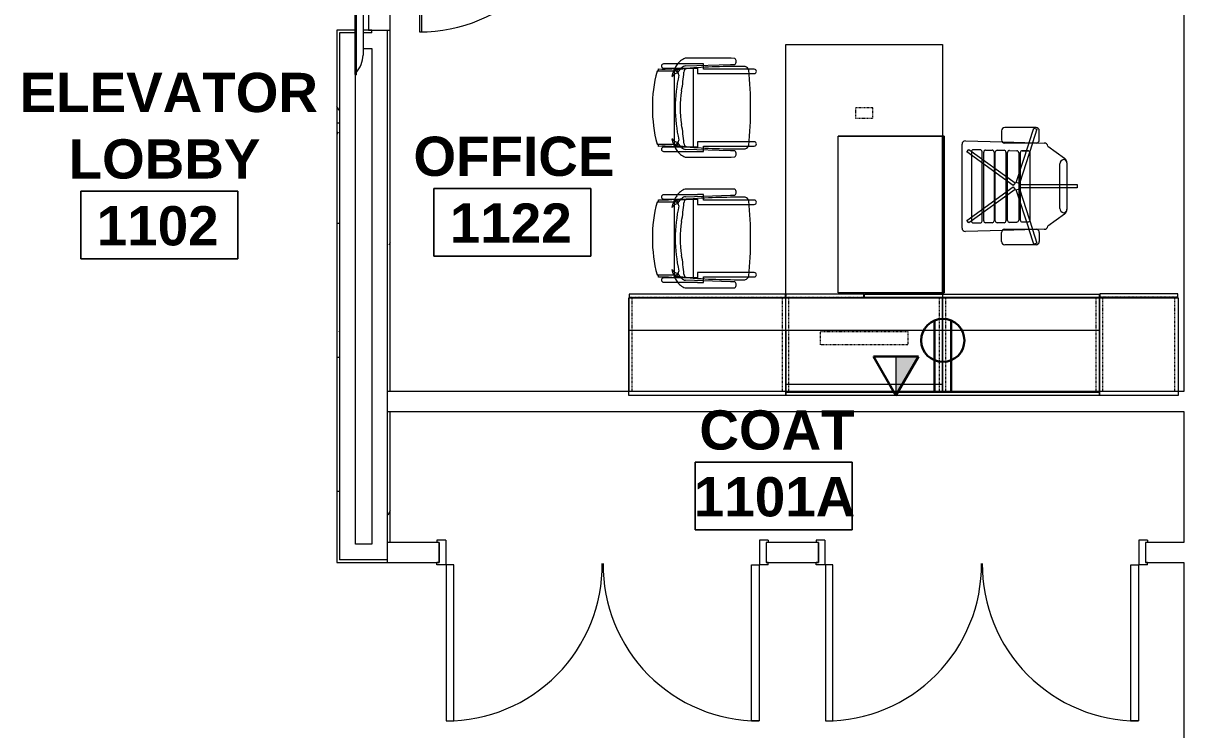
# Model space of a CAD drawing. Header units: inches. Extents: x -1221 to 179, y -822 to 880.
# Drawn here: x -548.1 to -281.9, y -47 to 115 of the extents above; entities that cross this region are included whole.
import ezdxf

# ---------------------------------------------------------------- set-up
doc = ezdxf.new("R2010")
doc.units = ezdxf.units.IN
doc.header["$MEASUREMENT"] = 0
doc.linetypes.add('X1$0$Dash', pattern=[0.25, 0.125, -0.125])
for name, color, linetype, lineweight in [('X1$0$A-ANNO-NOTE', 131, 'Continuous', 30), ('X1$0$A-AREA-IDEN', 2, 'Continuous', 9), ('X1$0$A-DOOR', 31, 'Continuous', 13), ('X1$0$A-DOOR-FRAM', 31, 'Continuous', 20), ('X1$0$A-WALL', 113, 'Continuous', 9), ('X1$0$A-WALL-PATT', 111, 'Continuous', 13), ('X1$0$I-FURN', 30, 'Continuous', 9), ('X1$0$I-FURN-PNLS', 30, 'X1$0$Dash', 9), ('X1$0$I-WALL', 2, 'Continuous', 9), ('X1$0$Q-SPCQ', 91, 'Continuous', 9)]:
    doc.layers.add(name, color=color, linetype=linetype, lineweight=lineweight)
doc.styles.add('X1$0$Swis721 Lt BT_B', font='', dxfattribs={"height": 9})
doc.styles.get('X1$0$Swis721 Lt BT_B').set_extended_font_data('Swis721 Lt BT', bold=True)
pattern_1 = [(0, (0, 0), (30.72, 7.68), [1.267, -21.773, 1.267, -21.773, -122.88]), (0, (0, 0), (30.72, 7.68), [-46.08, 1.267, -44.813, 1.267, -21.773, -53.76]), (0, (0, 0), (30.72, 7.68), [-115.2, 1.267, -14.093, 1.267, -37.133]), (120, (11.52, 3.84), (-22.01108, 22.7643), [1.267, -21.773, 1.267, -21.773, -122.88]), (120, (11.52, 3.84), (-22.01108, 22.7643), [-46.08, 1.267, -44.813, 1.267, -21.773, -53.76]), (120, (11.52, 3.84), (-22.01108, 22.7643), [-115.2, 1.267, -14.093, 1.267, -37.133]), (240, (15.36, 19.2), (-8.70892, -30.4443), [1.267, -21.773, 1.267, -21.773, -122.88]), (240, (15.36, 19.2), (-8.70892, -30.4443), [-46.08, 1.267, -44.813, 1.267, -21.773, -53.76]), (240, (15.36, 19.2), (-8.70892, -30.4443), [-115.2, 1.267, -14.093, 1.267, -37.133])]

# ---------------------------------------------------------------- blocks, each defined once
blk = doc.blocks.new('X1$0$Single Glass Door - 36_ x 84_-5046140-FIRST FLOOR POWER _ SIGNAL')
at = {"layer": 'X1$0$A-DOOR', "lineweight": 20}
for p, q in [((17.40625, 36.0625), (17.40625, 0.25)), ((17.90625, 36.0625), (17.40625, 36.0625)), ((17.90625, 0.25), (17.90625, 36.0625)), ((17.40625, 0.25), (17.90625, 0.25))]:
    blk.add_line(p, q, dxfattribs=at)
at = {"layer": 'X1$0$A-DOOR', "lineweight": 9}
blk.add_arc((17.90625, 0.25), 35.8125, 90, 180.5, dxfattribs=at)
blk = doc.blocks.new('X1$0$F - EXECUTIVE DESK 2 - F - EXECUTIVE DESK 2-V22-FIRST FLOOR POWER _ SIGNAL')
at = {"layer": 'X1$0$I-FURN'}
for p, q in [((23.5, -35.87), (23.5, -12)), ((23.5, -12), (23.5, -35.86)), ((23.5, -12), (59.5, -12)), ((23.5, -12), (59.5, -12)), ((59.5, -35.86), (59.5, -12)), ((59.5, -12), (59.5, -35.87)), ((23.5, -35.87), (23.5, -35.99)), ((23.5, -36), (23.5, -35.87)), ((23.5, -35.87), (23.5, -36)), ((23.5, -35.93), (23.5, -35.87)), ((59.5, -35.87), (23.5, -35.87)), ((59.5, -35.87), (23.5, -35.87)), ((23.5, -35.99), (23.5, -35.93)), ((23.5, -36), (23.5, -36.1)), ((23.5, -36.37), (23.5, -36)), ((23.5, -36.18), (23.5, -36)), ((23.5, -36.02), (23.5, -36.08)), ((23.5, -36.13), (23.5, -36.18)), ((23.5, -36.17), (23.5, -36.37)), ((23.5, -36.37), (59.5, -36.37)), ((59.5, -35.87), (59.5, -35.93)), ((59.5, -35.94), (59.5, -35.87)), ((59.5, -35.87), (59.5, -36)), ((59.5, -35.99), (59.5, -35.87)), ((59.5, -35.93), (59.5, -35.99)), ((59.5, -36), (59.5, -35.94)), ((59.5, -36), (59.5, -36.18)), ((59.5, -36), (59.5, -36.3)), ((59.5, -36.1), (59.5, -36)), ((59.5, -36.08), (59.5, -36.02)), ((59.5, -36.18), (59.5, -36.13)), ((59.5, -36.3), (59.5, -36.17)), ((59.5, -36.3), (59.5, -36.37)), ((59.5, -36.37), (59.5, -36.3)), ((37.84, -49.71), (37.6, -41.21)), ((38.35, -40.44), (57.65, -40.44)), ((39.56, -42.02), (40.16, -41.57)), ((47.26, -52.62), (39.56, -42.02)), ((40.16, -41.57), (47.86, -52.17)), ((48.14, -52.17), (55.84, -41.57)), ((56.44, -42.02), (48.74, -52.62)), ((55.84, -41.57), (56.44, -42.02)), ((58.4, -41.21), (58.16, -49.71)), ((39.55, -43.05), (39.55, -44.59)), ((39.55, -43.05), (39.55, -44.59)), ((55.91, -42.61), (39.99, -42.61)), ((55.91, -42.61), (39.99, -42.61)), ((39.99, -45.03), (55.9, -45.03)), ((39.99, -45.03), (55.9, -45.03)), ((56.35, -44.59), (56.35, -43.05)), ((56.35, -44.59), (56.35, -43.05)), ((39.61, -47.35), (39.61, -45.85)), ((39.61, -47.35), (39.61, -45.85)), ((40.06, -45.41), (55.82, -45.41)), ((40.06, -45.41), (55.82, -45.41)), ((55.82, -47.79), (40.06, -47.79)), ((55.82, -47.79), (40.06, -47.79)), ((56.26, -45.85), (56.26, -47.35)), ((56.26, -45.85), (56.26, -47.35)), ((34.54, -57.42), (34.54, -50.28)), ((35.28, -49.53), (37.36, -49.53)), ((38.06, -57.42), (37.84, -49.74)), ((38.11, -50.28), (38.11, -57.42)), ((39.61, -50.08), (39.61, -48.51)), ((39.61, -50.08), (39.61, -48.51)), ((40.06, -48.07), (55.78, -48.07)), ((40.06, -48.07), (55.78, -48.07)), ((55.78, -50.52), (40.06, -50.52)), ((55.78, -50.52), (40.06, -50.52)), ((56.22, -48.51), (56.22, -50.08)), ((56.22, -48.51), (56.22, -50.08)), ((57.9, -50.28), (57.9, -57.42)), ((58.16, -49.74), (57.94, -57.42)), ((60.72, -49.53), (58.64, -49.53)), ((61.47, -57.42), (61.47, -50.28)), ((38.11, -55.82), (47.17, -52.87)), ((39.76, -53.03), (39.68, -51.34)), ((39.68, -51.34), (39.76, -53.03)), ((40.12, -50.88), (55.75, -50.88)), ((40.12, -50.88), (55.75, -50.88)), ((47.17, -52.87), (47.41, -53.59)), ((47.86, -52.17), (47.26, -52.62)), ((48.74, -52.62), (48.14, -52.17)), ((48.6, -53.59), (48.83, -52.87)), ((48.83, -52.87), (57.9, -55.82)), ((56.19, -51.34), (56.11, -53.03)), ((56.19, -51.34), (56.11, -53.03)), ((34.71, -56.92), (38.01, -55.85)), ((38.01, -55.85), (38.11, -55.82)), ((47.41, -53.59), (38.15, -56.6)), ((39.8, -54.24), (39.84, -55.66)), ((39.8, -54.24), (39.84, -55.66)), ((55.67, -53.45), (40.2, -53.45)), ((55.67, -53.45), (40.2, -53.45)), ((55.67, -53.79), (40.24, -53.79)), ((40.24, -53.79), (55.67, -53.79)), ((47.63, -53.75), (48.38, -53.75)), ((47.63, -64.52), (47.63, -53.75)), ((48.38, -53.75), (48.38, -64.52)), ((57.85, -56.6), (48.6, -53.59)), ((56.07, -55.66), (56.11, -54.24)), ((56.11, -54.24), (56.07, -55.66)), ((57.9, -55.82), (57.99, -55.85)), ((57.99, -55.85), (61.29, -56.92)), ((34.95, -57.64), (34.71, -56.92)), ((38.04, -56.63), (34.95, -57.64)), ((37.36, -58.17), (35.28, -58.17)), ((38.11, -56.61), (38.04, -56.63)), ((38.06, -57.65), (38.06, -57.47)), ((38.11, -59.31), (38.06, -57.65)), ((40.28, -56.09), (55.63, -56.09)), ((40.28, -56.09), (55.63, -56.09)), ((57.94, -57.65), (57.89, -59.31)), ((57.96, -56.63), (57.9, -56.61)), ((57.94, -57.47), (57.94, -57.65)), ((61.06, -57.64), (57.96, -56.63)), ((58.64, -58.17), (60.72, -58.17)), ((61.29, -56.92), (61.06, -57.64)), ((41.56, -63.98), (38.81, -60.13)), ((57.19, -60.13), (54.44, -63.98)), ((42.87, -62.9), (53.13, -62.9)), ((53.31, -64.52), (42.69, -64.52)), ((53.27, -64.52), (42.73, -64.52)), ((47.63, -66.85), (47.63, -64.52)), ((48.38, -64.52), (48.38, -66.85)), ((48.38, -66.85), (47.63, -66.85))]:
    blk.add_line(p, q, dxfattribs=at)
for centre, radius, start, end in [((38.35, -41.19), 0.75, 90, 181.6253), ((57.65, -41.19), 0.75, 358.3747, 90), ((35.28, -50.28), 0.746, 90, 180), ((37.36, -50.28), 0.746, 0, 90), ((58.64, -50.28), 0.746, 90, 180), ((60.72, -50.28), 0.746, 0, 90), ((35.28, -57.42), 0.746, 180, 270), ((37.36, -57.42), 0.746, 270, 0), ((58.64, -57.42), 0.746, 180, 270), ((60.72, -57.42), 0.746, 270, 0), ((38.97, -59.29), 0.861, 181.6253, 259.2912), ((57.03, -59.29), 0.861, 280.7088, 358.3747), ((42.87, -63.87), 0.972, 90, 170), ((42.73, -63.71), 0.819, 180, 270), ((53.13, -63.87), 0.972, 10, 90), ((53.27, -63.71), 0.819, 270, 0), ((42.72, -63.02), 1.5, 219.5448, 268.6344), ((53.28, -63.02), 1.5, 271.3656, 320.4552)]:
    blk.add_arc(centre, radius, start, end, dxfattribs=at)
for centre, major_axis, ratio, start_param, end_param in [((39.99, -43.05), (0.441, 0), 0.994522, 1.570796, 3.141593), ((39.99, -43.05), (0.441, 0), 0.994522, 1.570796, 3.141593), ((39.99, -44.59), (0.441, 0), 0.994522, 3.141593, 4.712389), ((39.99, -44.59), (-0.441, 0), 0.994522, 0, 1.570796), ((55.9, -44.59), (-0.442, 0), 0.994522, 1.570796, 3.141593), ((55.9, -44.59), (-0.442, 0), 0.994522, 1.570796, 3.141593), ((55.91, -43.05), (0.441, 0), 0.994522, 0, 1.570796), ((55.91, -43.05), (0.441, 0), 0.994522, 0, 1.570796), ((40.06, -45.85), (0.441, 0), 0.999591, 1.570796, 3.141593), ((40.06, -45.85), (0.441, 0), 0.999591, 1.570796, 3.141593), ((40.06, -47.35), (0.441, 0), 0.999591, 3.141593, 4.712389), ((40.06, -47.35), (-0.441, 0), 0.999591, 0, 1.570796), ((55.82, -45.85), (0.441, 0), 0.999591, 0, 1.570796), ((55.82, -45.85), (-0.441, 0), 0.999591, 3.141593, 4.712389), ((55.82, -47.35), (0.441, 0), 0.999591, 4.712389, 6.283185), ((55.82, -47.35), (0.441, 0), 0.999591, 4.712389, 6.283185), ((40.06, -48.51), (0.441, 0), 0.999403, 1.570796, 3.141593), ((40.06, -48.51), (0.441, 0), 0.999403, 1.570796, 3.141593), ((40.06, -50.08), (0.441, 0), 0.999403, 3.141593, 4.712389), ((40.06, -50.08), (0.441, 0), 0.999403, 3.141593, 4.712389), ((55.78, -48.51), (0.441, 0), 0.999403, 0, 1.570796), ((55.78, -48.51), (0.441, 0), 0.999403, 0, 1.570796), ((55.78, -50.08), (0.441, 0), 0.999403, 4.712389, 6.283185), ((55.78, -50.08), (0.441, 0), 0.999403, 4.712389, 6.283185), ((40.12, -51.32), (0.441, 0), 0.998574, 1.570796, 3.191177), ((40.12, -51.32), (0.441, 0), 0.998574, 2.380987, 3.191177), ((40.2, -53.01), (0.441, 0), 0.998574, 3.191177, 4.712389), ((40.2, -53.01), (0.441, 0), 0.998574, 3.191177, 4.712389), ((40.12, -51.32), (0.441, 0), 0.998574, 1.570796, 2.380987), ((55.67, -53.01), (0.441, 0), 0.998574, 4.712389, 6.233601), ((55.67, -53.01), (0.441, 0), 0.998574, 4.712389, 6.233601), ((55.75, -51.32), (0.441, 0), 0.998574, 6.233601, 7.853982), ((55.75, -51.32), (0.441, 0), 0.998574, 6.233601, 7.853982), ((40.24, -54.23), (0.441, 0), 0.99965, 1.570796, 3.16704), ((40.24, -54.23), (0.441, 0), 0.99965, 1.570796, 3.16704), ((40.28, -55.65), (0.441, 0), 0.99965, 3.16704, 4.712389), ((40.28, -55.65), (0.441, 0), 0.99965, 3.16704, 4.712389), ((55.63, -55.65), (0.441, 0), 0.99965, 4.712389, 6.257738), ((55.63, -55.65), (0.441, 0), 0.99965, 4.712389, 6.257738), ((55.67, -54.23), (0.441, 0), 0.99965, 6.257738, 7.853982), ((55.67, -54.23), (0.441, 0), 0.99965, 6.257738, 7.853982)]:
    blk.add_ellipse(centre, major_axis=major_axis, ratio=ratio, start_param=start_param, end_param=end_param, dxfattribs=at)
at = {"layer": 'X1$0$I-FURN-PNLS', "linetype": 'Continuous'}
for p, q in [((0, 36), (15, 36)), ((0, 0), (0, 36)), ((0.9, 36), (15, 36)), ((15, 36), (0.9, 36)), ((15, 36), (22.38, 36)), ((22.38, 36), (15, 36)), ((15, 36), (15, 0)), ((22.38, 36), (22.38, 0)), ((22.38, 0), (22.38, 36)), ((22.5, 35.94), (22.5, 0.06)), ((23.25, 35.94), (22.5, 35.94)), ((23.25, 0.06), (23.25, 35.94)), ((0, 0), (0.75, 0)), ((0, -72), (0, 0)), ((15, 0), (0, 0)), ((0.75, 0), (0.75, -72)), ((0.9, 0), (2.5, 0)), ((2.5, -36), (2.5, 0)), ((2.5, 0), (15, 0)), ((2.5, 0), (15, 0)), ((15, 0), (80.5, 0)), ((15, 0), (22.38, 0)), ((22.38, 0), (22.38, -36)), ((22.5, 0.06), (23.25, 0.06)), ((80.5, 0), (80.5, -36)), ((0, 0), (15, 0)), ((0, -72), (0, 0)), ((0.9, 0), (2.5, 0)), ((2.5, 0), (15, 0)), ((15, 0), (15, -72)), ((15, 0), (22.38, 0)), ((22.38, 0), (22.38, -36)), ((23.25, -0.06), (22.5, -0.06)), ((22.5, -0.06), (22.5, -17.94)), ((23.25, -17.94), (23.25, -0.06)), ((23.5, -36.37), (23.5, -12)), ((23.5, -12), (59.5, -12)), ((59.5, -12), (59.5, -36.37)), ((22.5, -17.94), (23.25, -17.94)), ((22.5, -18.06), (23.25, -18.06)), ((22.5, -35.94), (22.5, -18.06)), ((23.25, -18.06), (23.25, -35.94)), ((0.9, -36), (2.5, -36)), ((2.5, -36), (0.9, -36)), ((15, -36), (2.5, -36)), ((2.5, -36), (15, -36)), ((15, -36), (2.5, -36)), ((80.5, -36), (15, -36)), ((15, -36), (22.38, -36)), ((22.38, -36), (15, -36)), ((22.38, -36), (22.38, -72)), ((22.38, -36), (22.38, -72)), ((23.25, -35.94), (22.5, -35.94)), ((22.5, -36.06), (23.25, -36.06)), ((22.5, -71.94), (22.5, -36.06)), ((23.25, -36.06), (23.25, -71.94)), ((59.5, -36.37), (23.5, -36.37)), ((15, -72), (0, -72)), ((0.75, -72), (0, -72)), ((0, -72), (22.38, -72)), ((0, -90), (0, -72)), ((15, -72), (0.9, -72)), ((15, -72), (0.9, -72)), ((22.38, -72), (15, -72)), ((22.38, -72), (15, -72)), ((22.38, -72), (22.38, -90)), ((23.25, -71.94), (22.5, -71.94)), ((23.28, -72.06), (22.53, -72.06)), ((22.53, -72.06), (22.53, -89.94)), ((23.28, -89.94), (23.28, -72.06)), ((22.38, -90), (0, -90)), ((22.53, -89.94), (23.28, -89.94))]:
    blk.add_line(p, q, dxfattribs=at)
at = {"layer": 'X1$0$I-FURN-PNLS'}
for p, q in [((0.9, 35.25), (15, 35.25)), ((15, 35.25), (22.38, 35.25)), ((22.38, 0), (22.38, 36)), ((22.5, 0.06), (22.5, 35.94)), ((0.9, 0.75), (15, 0.75)), ((15, 0.75), (22.38, 0.75)), ((22.38, 0), (22.38, -36)), ((0.9, -0.75), (2.5, -0.75)), ((2.5, -0.75), (15, -0.75)), ((15, -0.75), (22.38, -0.75)), ((22.5, -17.94), (22.5, -0.06)), ((11.63, -8), (14.63, -8)), ((11.63, -28), (11.63, -8)), ((14.63, -8), (14.63, -28)), ((22.5, -18.06), (22.5, -35.94)), ((63.57, -16.03), (63.57, -19.97)), ((65.93, -16.03), (63.57, -16.03)), ((65.93, -19.97), (65.93, -16.03)), ((63.57, -19.97), (65.93, -19.97)), ((14.63, -28), (11.63, -28)), ((0.9, -35.25), (2.5, -35.25)), ((0.9, -36.75), (15, -36.75)), ((2.5, -35.25), (15, -35.25)), ((15, -35.25), (22.38, -35.25)), ((15, -36.75), (22.38, -36.75)), ((22.38, -36), (22.38, -72)), ((22.5, -36.06), (22.5, -71.94)), ((0.9, -71.25), (15, -71.25)), ((15, -71.25), (22.38, -71.25)), ((0.9, -72.75), (22.38, -72.75)), ((22.53, -89.94), (22.53, -72.06)), ((0.9, -89.25), (22.38, -89.25))]:
    blk.add_line(p, q, dxfattribs=at)
blk = doc.blocks.new('X1$0$F-Haworth_Chair_X99-Seminar - X99 Seminar Chair with Glides-V23-FIRST FLOOR POWER _ SIGNAL')
at = {"layer": 'X1$0$I-FURN'}
for p, q in [((-8.34, 11.52), (-8.42, 7.57)), ((-8.42, 7.57), (-8.34, 11.37)), ((8.42, 7.57), (8.34, 11.52)), ((8.34, 11.37), (8.42, 7.57)), ((-10.04, 10.02), (-10.04, 6.81)), ((-9.04, 7.4), (-9.04, 10.02)), ((-7.18, 7.99), (-7.21, 8.13)), ((7.21, 8.13), (7.18, 7.99)), ((9.04, 10.02), (9.04, 7.4)), ((10.04, 6.81), (10.04, 10.02)), ((-10.04, 6.81), (-10.04, 5)), ((-9.13, 5.92), (-8.07, 6.77)), ((-9.04, 5.99), (-9.04, 7.4)), ((-9.04, 3.62), (-9.04, 5.99)), ((-8.75, 6.22), (-8.88, 4.99)), ((-8.68, 6.87), (-8.75, 6.22)), ((-8.62, 7.42), (-8.68, 6.87)), ((-8.6, 7.6), (-8.62, 7.43)), ((-8.61, 6.81), (-8.23, 6.95)), ((-8.49, 7.6), (-8.56, 7.6)), ((-7.65, 7.6), (-8.4, 7.6)), ((-8.03, 6.81), (-7.95, 6.87)), ((7.65, 7.6), (-7.65, 7.6)), ((8.4, 7.6), (7.65, 7.6)), ((7.95, 6.87), (8.03, 6.81)), ((8.07, 6.77), (9.13, 5.92)), ((8.23, 6.95), (8.61, 6.81)), ((8.56, 7.6), (8.49, 7.6)), ((8.62, 7.43), (8.6, 7.6)), ((8.68, 6.87), (8.62, 7.42)), ((8.75, 6.22), (8.68, 6.87)), ((8.88, 4.99), (8.75, 6.22)), ((9.04, 7.4), (9.04, 5.99)), ((9.04, 5.99), (9.04, 3.62)), ((10.04, 5), (10.04, 6.81)), ((-11.32, 5.06), (-11.32, -5.48)), ((-10.04, 4.99), (-10.04, 2.27)), ((-9.92, -5.36), (-9.57, 4.97)), ((-8.9, 4.8), (-9.07, 3.2)), ((-9.07, 3.2), (-9.07, 3.12)), ((-9.07, 3.12), (9.07, 3.12)), ((-9.04, 3.43), (-9.04, 3.62)), ((-9.04, 3.12), (-9.04, 3.43)), ((-9.04, 2.27), (-9.04, 3.12)), ((-8.88, 4.99), (-8.89, 4.91)), ((8.89, 4.91), (8.88, 4.99)), ((9.07, 3.2), (8.9, 4.8)), ((9.04, 3.62), (9.04, 3.43)), ((9.04, 3.43), (9.04, 3.12)), ((9.04, 3.12), (9.04, 2.27)), ((9.07, 3.12), (9.07, 3.2)), ((9.57, 4.97), (9.92, -5.36)), ((10.04, 2.27), (10.04, 4.99)), ((11.32, -5.48), (11.32, 5.06)), ((-10.04, 2.27), (-10.07, 2.27)), ((-10.07, 2.27), (-10.07, 0.89)), ((-10.07, 0.89), (-9.71, 0.89)), ((-9.71, 0.89), (-9.2, 0.89)), ((-9.2, 0.89), (-8.82, 0.89)), ((-7.83, 2.27), (-9.04, 2.27)), ((-8.82, 0.89), (-8.82, -9.44)), ((-7.83, -9.57), (-7.83, 2.27)), ((9.04, 2.27), (7.83, 2.27)), ((7.83, 2.27), (7.83, -9.57)), ((8.82, 0.89), (9.2, 0.89)), ((8.82, -9.44), (8.82, 0.89)), ((9.2, 0.89), (9.71, 0.89)), ((9.71, 0.89), (10.07, 0.89)), ((10.07, 2.27), (10.04, 2.27)), ((10.07, 0.89), (10.07, 2.27)), ((-11.32, -5.48), (-11.3, -6.32)), ((-9.92, -6.36), (-9.92, -5.36)), ((9.92, -5.36), (9.92, -6.36)), ((11.3, -6.32), (11.32, -5.48)), ((-8.82, -9.44), (-8.82, -10.78)), ((-7.83, -10.78), (-7.83, -9.57)), ((7.83, -9.57), (7.83, -10.78)), ((8.82, -10.78), (8.82, -9.44))]:
    blk.add_line(p, q, dxfattribs=at)
for centre, radius, start, end in [((-36.06, 10.03), 27.2, 355.9857, 2.5118), ((0, -20.73), 33.17, 104.5766, 105.5522), ((0, -20.29), 32.89, 75.3075, 104.696), ((0, -20.73), 33.17, 74.4478, 75.4234), ((36.06, 10.03), 27.2, 177.4882, 184.0143), ((-9.54, 10.02), 0.498, 360, 180), ((-5.2, 7.86), 3.74, 175.9857, 189.9064), ((-4.71, -1.15), 9.61, 105.0666, 112.7369), ((-6.55, 6.76), 1.38, 117.0503, 145.9813), ((6.55, 6.76), 1.38, 34.0187, 62.9497), ((4.71, -1.15), 9.61, 67.2631, 74.9334), ((5.2, 7.86), 3.74, 350.0936, 4.0143), ((9.54, 10.02), 0.498, 360, 180), ((-7.87, 3.92), 3.63, 121.9522, 161.8211), ((-4.71, -1.15), 9.61, 116.0036, 121.9522), ((-8.18, 4.9), 1.39, 132.8922, 177.1987), ((-8.24, 4.59), 0.763, 84.2338, 165.7662), ((-4.71, -1.15), 9.61, 113.5094, 116.0036), ((-8.28, 7.33), 0.613, 189.9064, 237.4573), ((-4.71, -1.15), 9.61, 112.927, 113.3607), ((-7.37, 7.55), 1.05, 178.8214, 214.7998), ((-7.37, 7.55), 1.05, 178.8214, 264.0446), ((-11.32, 48.08), 42.84, 274.2301, 280.0233), ((-6.55, 6.76), 1.38, 147.5752, 174.9122), ((0, -26.49), 33.83, 77.2285, 102.7715), ((0, -15.97), 22.19, 79.9767, 100.0233), ((11.32, 48.08), 42.84, 259.9767, 265.7699), ((7.37, 7.55), 1.05, 275.9554, 1.1786), ((6.55, 6.76), 1.38, 5.0878, 32.4248), ((8.24, 4.59), 0.763, 14.2338, 95.7662), ((7.37, 7.55), 1.05, 325.2002, 1.1786), ((4.71, -1.15), 9.61, 66.6393, 67.073), ((4.71, -1.15), 9.61, 63.9964, 66.4906), ((8.28, 7.33), 0.613, 302.5427, 350.0936), ((4.71, -1.15), 9.61, 58.0478, 63.9964), ((8.18, 4.9), 1.39, 2.8013, 47.1078), ((7.87, 3.92), 3.63, 18.1789, 58.0478), ((144.06, -7.32), 153.52, 175.4787, 180.5251), ((-144.06, -7.32), 153.52, 359.4749, 4.5213), ((-10.58, -5.68), 0.956, 221.8901, 314.1099), ((10.58, -5.68), 0.956, 225.8901, 318.1099), ((-8.21, -8.28), 1.31, 200.0433, 249.9567), ((0, 75.01), 84.96, 264.1475, 275.8525), ((8.21, -8.28), 1.31, 290.0433, 339.9567), ((-8.32, -10.78), 0.495, 180, 360), ((8.32, -10.78), 0.495, 180, 360)]:
    blk.add_arc(centre, radius, start, end, dxfattribs=at)
blk = doc.blocks.new('X1$0$F-Haworth_Chair_X99-Seminar - X99 Seminar Chair with Glides-V24-FIRST FLOOR POWER _ SIGNAL')
at = {"layer": 'X1$0$I-FURN'}
for p, q in [((-8.34, 11.52), (-8.42, 7.57)), ((-8.42, 7.57), (-8.34, 11.37)), ((8.42, 7.57), (8.34, 11.52)), ((8.34, 11.37), (8.42, 7.57)), ((-10.04, 10.02), (-10.04, 6.81)), ((-9.04, 7.4), (-9.04, 10.02)), ((-7.18, 7.99), (-7.21, 8.13)), ((7.21, 8.13), (7.18, 7.99)), ((9.04, 10.02), (9.04, 7.4)), ((10.04, 6.81), (10.04, 10.02)), ((-10.04, 6.81), (-10.04, 5)), ((-9.13, 5.92), (-8.07, 6.77)), ((-9.04, 5.99), (-9.04, 7.4)), ((-9.04, 3.62), (-9.04, 5.99)), ((-8.75, 6.22), (-8.88, 4.99)), ((-8.68, 6.87), (-8.75, 6.22)), ((-8.62, 7.42), (-8.68, 6.87)), ((-8.6, 7.6), (-8.62, 7.43)), ((-8.61, 6.81), (-8.23, 6.95)), ((-8.49, 7.6), (-8.56, 7.6)), ((-7.65, 7.6), (-8.4, 7.6)), ((-8.03, 6.81), (-7.95, 6.87)), ((7.65, 7.6), (-7.65, 7.6)), ((8.4, 7.6), (7.65, 7.6)), ((7.95, 6.87), (8.03, 6.81)), ((8.07, 6.77), (9.13, 5.92)), ((8.23, 6.95), (8.61, 6.81)), ((8.56, 7.6), (8.49, 7.6)), ((8.62, 7.43), (8.6, 7.6)), ((8.68, 6.87), (8.62, 7.42)), ((8.75, 6.22), (8.68, 6.87)), ((8.88, 4.99), (8.75, 6.22)), ((9.04, 7.4), (9.04, 5.99)), ((9.04, 5.99), (9.04, 3.62)), ((10.04, 5), (10.04, 6.81)), ((-11.32, 5.06), (-11.32, -5.48)), ((-10.04, 4.99), (-10.04, 2.27)), ((-9.92, -5.36), (-9.57, 4.97)), ((-8.9, 4.8), (-9.07, 3.2)), ((-9.07, 3.2), (-9.07, 3.12)), ((-9.07, 3.12), (9.07, 3.12)), ((-9.04, 3.43), (-9.04, 3.62)), ((-9.04, 3.12), (-9.04, 3.43)), ((-9.04, 2.27), (-9.04, 3.12)), ((-8.88, 4.99), (-8.89, 4.91)), ((8.89, 4.91), (8.88, 4.99)), ((9.07, 3.2), (8.9, 4.8)), ((9.04, 3.62), (9.04, 3.43)), ((9.04, 3.43), (9.04, 3.12)), ((9.04, 3.12), (9.04, 2.27)), ((9.07, 3.12), (9.07, 3.2)), ((9.57, 4.97), (9.92, -5.36)), ((10.04, 2.27), (10.04, 4.99)), ((11.32, -5.48), (11.32, 5.06)), ((-10.04, 2.27), (-10.07, 2.27)), ((-10.07, 2.27), (-10.07, 0.89)), ((-10.07, 0.89), (-9.71, 0.89)), ((-9.71, 0.89), (-9.2, 0.89)), ((-9.2, 0.89), (-8.82, 0.89)), ((-7.83, 2.27), (-9.04, 2.27)), ((-8.82, 0.89), (-8.82, -9.44)), ((-7.83, -9.57), (-7.83, 2.27)), ((9.04, 2.27), (7.83, 2.27)), ((7.83, 2.27), (7.83, -9.57)), ((8.82, 0.89), (9.2, 0.89)), ((8.82, -9.44), (8.82, 0.89)), ((9.2, 0.89), (9.71, 0.89)), ((9.71, 0.89), (10.07, 0.89)), ((10.07, 2.27), (10.04, 2.27)), ((10.07, 0.89), (10.07, 2.27)), ((-11.32, -5.48), (-11.3, -6.32)), ((-9.92, -6.36), (-9.92, -5.36)), ((9.92, -5.36), (9.92, -6.36)), ((11.3, -6.32), (11.32, -5.48)), ((-8.82, -9.44), (-8.82, -10.78)), ((-7.83, -10.78), (-7.83, -9.57)), ((7.83, -9.57), (7.83, -10.78)), ((8.82, -10.78), (8.82, -9.44))]:
    blk.add_line(p, q, dxfattribs=at)
for centre, radius, start, end in [((-36.06, 10.03), 27.2, 355.9857, 2.5118), ((0, -20.73), 33.17, 104.5766, 105.5522), ((0, -20.29), 32.89, 75.3075, 104.696), ((0, -20.73), 33.17, 74.4478, 75.4234), ((36.06, 10.03), 27.2, 177.4882, 184.0143), ((-9.54, 10.02), 0.498, 360, 180), ((-5.2, 7.86), 3.74, 175.9857, 189.9064), ((-4.71, -1.15), 9.61, 105.0666, 112.7369), ((-6.55, 6.76), 1.38, 117.0503, 145.9813), ((6.55, 6.76), 1.38, 34.0187, 62.9497), ((4.71, -1.15), 9.61, 67.2631, 74.9334), ((5.2, 7.86), 3.74, 350.0936, 4.0143), ((9.54, 10.02), 0.498, 360, 180), ((-7.87, 3.92), 3.63, 121.9522, 161.8211), ((-4.71, -1.15), 9.61, 116.0036, 121.9522), ((-8.18, 4.9), 1.39, 132.8922, 177.1987), ((-8.24, 4.59), 0.763, 84.2338, 165.7662), ((-4.71, -1.15), 9.61, 113.5094, 116.0036), ((-8.28, 7.33), 0.613, 189.9064, 237.4573), ((-4.71, -1.15), 9.61, 112.927, 113.3607), ((-7.37, 7.55), 1.05, 178.8214, 214.7998), ((-7.37, 7.55), 1.05, 178.8214, 264.0446), ((-11.32, 48.08), 42.84, 274.2301, 280.0233), ((-6.55, 6.76), 1.38, 147.5752, 174.9122), ((0, -26.49), 33.83, 77.2285, 102.7715), ((0, -15.97), 22.19, 79.9767, 100.0233), ((11.32, 48.08), 42.84, 259.9767, 265.7699), ((7.37, 7.55), 1.05, 275.9554, 1.1786), ((6.55, 6.76), 1.38, 5.0878, 32.4248), ((8.24, 4.59), 0.763, 14.2338, 95.7662), ((7.37, 7.55), 1.05, 325.2002, 1.1786), ((4.71, -1.15), 9.61, 66.6393, 67.073), ((4.71, -1.15), 9.61, 63.9964, 66.4906), ((8.28, 7.33), 0.613, 302.5427, 350.0936), ((4.71, -1.15), 9.61, 58.0478, 63.9964), ((8.18, 4.9), 1.39, 2.8013, 47.1078), ((7.87, 3.92), 3.63, 18.1789, 58.0478), ((144.06, -7.32), 153.52, 175.4787, 180.5251), ((-144.06, -7.32), 153.52, 359.4749, 4.5213), ((-10.58, -5.68), 0.956, 221.8901, 314.1099), ((10.58, -5.68), 0.956, 225.8901, 318.1099), ((-8.21, -8.28), 1.31, 200.0433, 249.9567), ((0, 75.01), 84.96, 264.1475, 275.8525), ((8.21, -8.28), 1.31, 290.0433, 339.9567), ((-8.32, -10.78), 0.495, 180, 360), ((8.32, -10.78), 0.495, 180, 360)]:
    blk.add_arc(centre, radius, start, end, dxfattribs=at)
blk = doc.blocks.new('X1$0$Double Flush - Int-F-WDMF-72_ x 84_-5272106-FIRST FLOOR POWER _ SIGNAL')
at = {"layer": 'X1$0$A-DOOR', "lineweight": 20}
for p, q in [((-35.90625, 38.625), (-34.15625, 38.625)), ((-35.90625, 2.8125), (-35.90625, 38.625)), ((-34.15625, 38.625), (-34.15625, 2.8125)), ((34.15625, 38.625), (34.15625, 2.8125)), ((35.90625, 38.625), (34.15625, 38.625)), ((35.90625, 2.8125), (35.90625, 38.625)), ((-34.15625, 2.8125), (-35.90625, 2.8125)), ((34.15625, 2.8125), (35.90625, 2.8125))]:
    blk.add_line(p, q, dxfattribs=at)
at = {"layer": 'X1$0$A-DOOR', "lineweight": 9}
for centre, start, end in [((-35.90625, 2.8125), 359.5, 90), ((35.90625, 2.8125), 90, 180.5)]:
    blk.add_arc(centre, 35.8125, start, end, dxfattribs=at)
at = {"layer": 'X1$0$A-DOOR-FRAM'}
for p, q in [((-38, 2.8125), (-36, 2.8125)), ((-38, 2.8125), (-38, 2.3125)), ((-36, -2.8125), (-36, 2.8125)), ((36.000004, -2.8125), (36.000004, 2.8125)), ((36.000004, 2.8125), (38.000004, 2.8125)), ((38.000004, 2.8125), (38.000004, 2.3125)), ((-38, 2.3125), (-37.5, 2.3125)), ((-37.5, -2.3125), (-37.5, 2.3125)), ((37.500004, 2.3125), (38.000004, 2.3125)), ((37.500004, -2.3125), (37.500004, 2.3125)), ((-38, -2.3125), (-37.5, -2.3125)), ((-38, -2.8125), (-38, -2.3125)), ((37.500004, -2.3125), (38.000004, -2.3125)), ((38.000004, -2.8125), (38.000004, -2.3125)), ((-38, -2.8125), (-36, -2.8125)), ((36.000004, -2.8125), (38.000004, -2.8125))]:
    blk.add_line(p, q, dxfattribs=at)
blk = doc.blocks.new('X1$0$A-Flat_Screen_TV - OLED 65B6P 65_-5572508-FIRST FLOOR POWER _ SIGNAL')
at = {"layer": 'X1$0$Q-SPCQ'}
for p, q in [((-29.94, 0.06), (29.94, 0.06)), ((-29.94, 0.06), (-29.94, 0)), ((29.94, 0), (29.94, 0.06)), ((-30, 0), (30, 0)), ((-30, 0), (-30, -0.19)), ((30, -0.19), (-30, -0.19)), ((25.5, -1.81), (-25.5, -1.81)), ((30, -0.19), (30, 0))]:
    blk.add_line(p, q, dxfattribs=at)
for centre, start, end in [((-24.9, 5.58), 231.0344, 265.3628), ((24.9, 5.58), 274.6372, 308.9656)]:
    blk.add_arc(centre, 7.41, start, end, dxfattribs=at)
blk = doc.blocks.new('X1$0$Room Tag - Room Name and Number-3379422-FIRST FLOOR POWER _ SIGNAL')
at = {"layer": 'X1$0$A-AREA-IDEN'}
for p, q in [((-0.1881, -0.1636), (-0.1881, -0.0018)), ((-0.1881, -0.0018), (0.1869, -0.0018)), ((0.1869, -0.0018), (-0.1881, -0.0018)), ((-0.1881, -0.0018), (-0.1881, -0.1636)), ((0.1869, -0.0018), (0.1869, -0.1636)), ((0.1869, -0.1636), (0.1869, -0.0018)), ((0.1869, -0.1636), (-0.1881, -0.1636)), ((-0.1881, -0.1636), (0.1869, -0.1636))]:
    blk.add_line(p, q, dxfattribs=at)
blk = doc.blocks.new('X1')
at = {"layer": 'X1$0$A-ANNO-NOTE', "lineweight": 9}
blk.add_hatch(color=256, dxfattribs=at).paths.add_polyline_path([(-347.9, 29.64), (-342.74, 38.58), (-347.9, 38.58), (-347.9, 37.2)], flags=0)
at = {"layer": 'X1$0$A-WALL-PATT', "lineweight": 9}
h = blk.add_hatch(dxfattribs=at)
h.set_pattern_fill('FP1_1', color=256, style=0, pattern_type=2)
h.set_pattern_definition(pattern_1)
h.paths.add_polyline_path([(-476.15, -8.08), (-475.52, -8.08), (-475.52, 112.81), (-476.15, 112.81), (-476.15, -8.04)], flags=0)
h = blk.add_hatch(dxfattribs=at)
h.set_pattern_fill('FP1_1', color=256, style=0, pattern_type=2)
h.set_pattern_definition(pattern_1)
h.paths.add_polyline_path([(-464.52, -4.08), (-463.9, -4.08), (-463.9, 25.92), (-464.52, 25.92)], flags=0)
h.paths.add_polyline_path([(-463.9, 30.55), (-463.9, 113.45), (-464.52, 113.45), (-464.52, 30.55), (-463.97, 30.55)], flags=0)
at = {"layer": 'X1$0$A-ANNO-NOTE'}
for p, q in [((-339.07, 30.3), (-339.07, 46.82)), ((-335.24, 30.3), (-335.24, 46.82)), ((-347.9, 29.64), (-353.05, 38.58)), ((-353.05, 38.58), (-342.74, 38.58)), ((-347.9, 29.64), (-342.74, 38.58))]:
    blk.add_line(p, q, dxfattribs=at)
at = {"layer": 'X1$0$A-ANNO-NOTE', "lineweight": 9}
for p, q in [((-347.9, 29.64), (-342.74, 38.58)), ((-342.74, 38.58), (-347.9, 38.58)), ((-347.9, 38.58), (-347.9, 29.64))]:
    blk.add_line(p, q, dxfattribs=at)
at = {"layer": 'X1$0$A-ANNO-NOTE'}
blk.add_circle((-337.15, 42.26), 4.95, dxfattribs=at)
at = {"layer": 'X1$0$A-WALL', "lineweight": 13}
for p, q in [((-475.52, 112.81), (-475.52, -8.08)), ((-471.96, 112.81), (-475.52, 112.81)), ((-468.15, 112.81), (-470.08, 112.81)), ((-468.15, 113.45), (-463.9, 113.45)), ((-468.15, 112.81), (-468.15, 113.44)), ((-464.52, -8.7), (-464.52, 113.45)), ((-281.86, 30.55), (-464.52, 30.55)), ((-464.52, 25.92), (-281.86, 25.92)), ((-452.68, -4.08), (-464.52, -4.08)), ((-452.68, -8.7), (-452.68, -4.08)), ((-365.68, -4.08), (-377.68, -4.08)), ((-377.68, -4.08), (-377.68, -8.7)), ((-365.68, -8.7), (-365.68, -4.08)), ((-281.86, -4.08), (-290.68, -4.08)), ((-290.68, -4.08), (-290.68, -8.7)), ((-464.52, -8.08), (-475.52, -8.08)), ((-463.9, -8.7), (-452.68, -8.7)), ((-377.68, -8.7), (-365.68, -8.7)), ((-290.68, -8.7), (-281.86, -8.7))]:
    blk.add_line(p, q, dxfattribs=at)
at = {"layer": 'X1$0$I-WALL', "lineweight": 13}
for p, q in [((-468.9, 216.95), (-468.9, 113.45)), ((-463.9, 30.55), (-463.9, 148.81)), ((-281.86, 146.81), (-281.86, 30.55)), ((-476.15, 113.44), (-476.15, -8.7)), ((-471.96, 113.44), (-476.15, 113.44)), ((-468.15, 113.44), (-470.08, 113.44)), ((-468.9, 113.45), (-468.15, 113.45)), ((-468.15, 113.45), (-468.15, 113.44)), ((-470.08, 109.19), (-468.15, 109.19)), ((-468.15, 109.19), (-468.15, -4.45)), ((-471.9, -4.45), (-471.9, 103.2)), ((-463.9, -4.08), (-463.9, 25.92)), ((-281.86, 25.92), (-281.86, -4.08)), ((-468.15, -4.45), (-471.9, -4.45)), ((-476.15, -8.7), (-463.9, -8.7)), ((-281.86, -8.7), (-281.86, -343.94))]:
    blk.add_line(p, q, dxfattribs=at)
at = {"layer": 'X1$0$A-AREA-IDEN', "xscale": 95.99999999999994, "yscale": 95.99999999999994, "zscale": 95.99999999999994}
for p in [(-516.83, 76.65), (-435.83, 77.27), (-375.87, 14.5)]:
    blk.add_blockref('X1$0$Room Tag - Room Name and Number-3379422-FIRST FLOOR POWER _ SIGNAL', p, dxfattribs=at)
at = {"layer": 'X1$0$A-DOOR', "rotation": 180}
for name, p in [('X1$0$Single Glass Door - 36_ x 84_-5046140-FIRST FLOOR POWER _ SIGNAL', (-439.29, 149.06)), ('X1$0$Double Flush - Int-F-WDMF-72_ x 84_-5272106-FIRST FLOOR POWER _ SIGNAL', (-415.18, -6.39)), ('X1$0$Double Flush - Int-F-WDMF-72_ x 84_-5272106-FIRST FLOOR POWER _ SIGNAL', (-328.18, -6.39))]:
    blk.add_blockref(name, p, dxfattribs=at)
at = {"layer": 'X1$0$I-FURN', "rotation": 89.99999999999902}
for name, p in [('X1$0$F - EXECUTIVE DESK 2 - F - EXECUTIVE DESK 2-V22-FIRST FLOOR POWER _ SIGNAL', (-373.18, 29.64)), ('X1$0$F-Haworth_Chair_X99-Seminar - X99 Seminar Chair with Glides-V23-FIRST FLOOR POWER _ SIGNAL', (-391.18, 95.64)), ('X1$0$F-Haworth_Chair_X99-Seminar - X99 Seminar Chair with Glides-V24-FIRST FLOOR POWER _ SIGNAL', (-391.18, 65.64))]:
    blk.add_blockref(name, p, dxfattribs=at)
at = {"layer": 'X1$0$Q-SPCQ', "rotation": 89.99999999999928}
blk.add_blockref('X1$0$A-Flat_Screen_TV - OLED 65B6P 65_-5572508-FIRST FLOOR POWER _ SIGNAL', (-471.9, 133.2), dxfattribs=at)
at = {"layer": 'X1$0$A-AREA-IDEN', "char_height": 9, "attachment_point": 1, "style": 'X1$0$Swis721 Lt BT_B'}
for s, insert, width in [('ELEVATOR', (-548.94, 103.63), 77.568), ('LOBBY', (-537.69, 88.38), 50.298), ('OFFICE', (-458.58, 88.99), 54.843), ('1102', (-531.24, 73.05), 33.936), ('1122', (-450.24, 73.67), 33.936), ('COAT', (-392.98, 26.22), 41.208), ('1101A', (-394.27, 10.9), 43.632)]:
    blk.add_mtext(s, dxfattribs=dict(at, insert=insert, width=width))

msp = doc.modelspace()

# ---------------------------------------------------------------- block references
at = {"color": 253}
msp.add_blockref('X1', (0, 0), dxfattribs=at)

doc.saveas('drawing.dxf')
